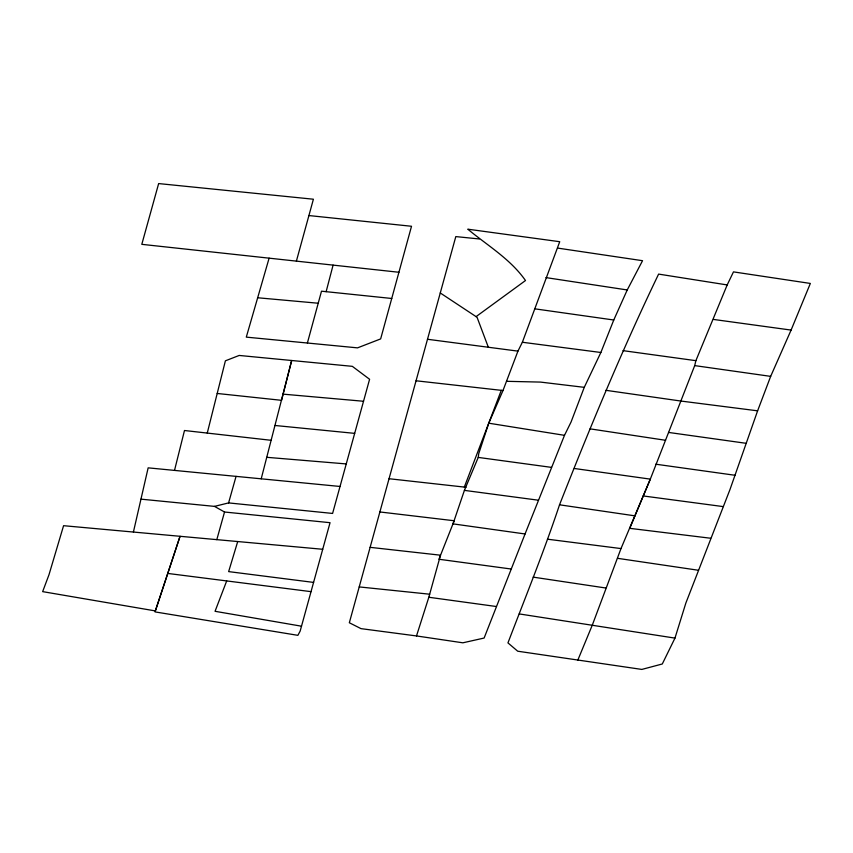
<?xml version="1.0" encoding="UTF-8"?>
<svg xmlns="http://www.w3.org/2000/svg" width="853" height="853" viewBox="0 0 853 853"><rect width="100%" height="100%" fill="white"/><g stroke="black" fill="none" stroke-linecap="round" stroke-linejoin="round"><path stroke-width="1.28" d="M557.819 248.116L642.544 260.698L627.232 289.956L613.765 320.003L600.864 352.492L584.262 387.337L571.052 422.032L564.494 435.329L525.053 533.967L453.018 523.87L464.405 490.379L478.245 457.411L478.725 453.668L488.769 423.195L502.993 390.525L517.942 351.127L522.367 342.256L559.728 241.708L467.775 229.18C487.596 245.621 510.403 259.003 525.501 280.53L476.07 316.623L440.265 292.963M133.409 532.048L148.155 467.849L340.048 486.466M577.78 660.233L592.355 624.993L620.995 548.575L650.317 479.13L694.705 365.606L695.877 360.67L727.193 284.934L733.473 271.883L810.35 283.441L791.094 330.079L770.664 376.365L757.613 410.826L729.987 489.526L685.855 603.06L674.968 638.108L662.291 663.986L641.829 669.424L517.718 651.212L507.951 642.895C525.469 597.047 544.001 551.475 559.525 504.805C590.223 426.905 622.295 349.57 658.612 274.101L727.193 284.934M174.513 470.408L184.483 430.509L271.211 440.308M207.258 433.079L225.395 360.819L239.192 355.445L352.332 366.342L369.594 379.276L332.595 513.442L228.593 502.907L214.498 506.383L140.969 499.154M261.21 478.81L291.673 360.499L281.575 400.324L217.206 393.468M326.134 291.673L333.086 265.123M479.375 238.968L455.811 236.59L349.335 622.754L361 628.64L416.499 635.943L428.824 597.26L440.5 555.196L370.127 547.338M307.389 343.013L321.496 291.193L391.74 298.475L411.519 226.269L308.914 215.553M214.498 506.383L224.531 512.013L330.047 522.686L300.139 631.145L297.878 635.336L155.022 611.9L180.047 536.302L155.353 610.919L42.65 591.63L48.994 574.73L63.58 525.693L322.711 549.279M391.74 298.475L380.651 338.908L357.535 347.864L246.293 337.127L269.111 258.171M296.386 261.135L313.403 199.218L158.647 183.576L141.801 244.331L398.937 272.267M216.811 539.65L224.531 512.013M228.593 502.907L236.057 476.369M237.71 541.548L228.647 571.606L313.595 582.407M226.695 580.936L215.052 611.302L301.493 626.198M464.32 487.084L501.276 390.333M525.053 533.967L484.12 638.044L462.87 642.81L416.499 635.943M574.336 468.489L650.317 479.13L629.77 528.338L710.634 538.243M506.533 381.312L540.514 382.091L584.262 387.337M266.786 457.315L346.254 463.925M283.175 394.15L363.527 401.262M258.118 297.804L318.222 303.231M275.05 425.487L354.677 433.367M359.22 586.917L429.709 594.21M389.053 478.725L466.026 487.276M416.061 380.779L502.993 390.525M379.884 511.96L454.212 520.756L438.943 559.248L510.883 568.983M757.613 410.826L680.737 401.027L605.897 390.311M547.487 539.192L620.995 548.575M167.806 573.44L311.025 591.651M427.502 339.27L517.942 351.127M522.367 342.256L600.864 352.492M643.237 495.956L723.195 506.597M464.405 490.379L538.414 500.21M478.245 457.411L551.518 467.38M713.439 319.427L791.094 330.079M623.021 350.647L695.877 360.67M428.824 597.26L496.211 606.494M655.786 464.203L735.147 475.292M668.539 432.428L746.183 443.315M534.81 308.829L613.765 320.003M694.705 365.606L770.664 376.365M559.525 504.805L634.931 515.852M617.487 558.31L698.5 570.273M533.168 577.129L605.79 588.005M590.052 428.846L665.575 440.287M519.253 613.925L674.968 638.108M545.941 277.598L627.232 289.956M488.769 423.195L564.494 435.329M476.07 316.623L477.051 317.273L488.268 347.054"/></g></svg>
